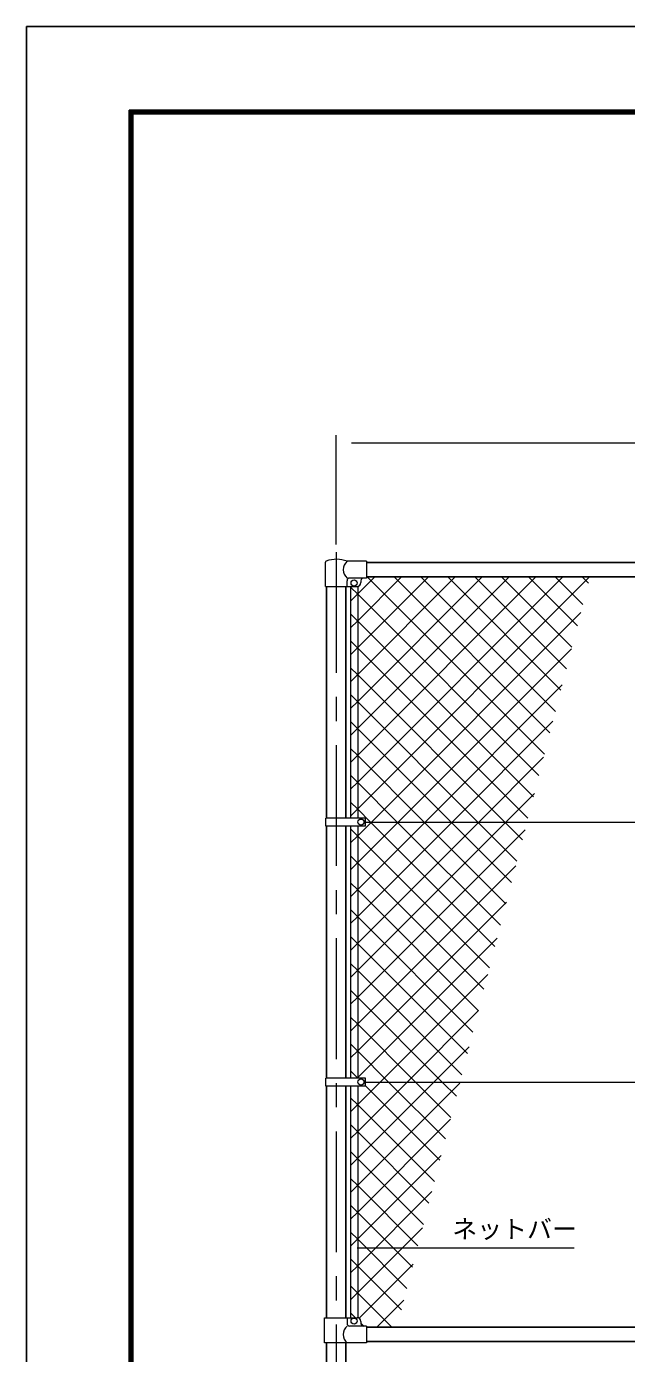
# Model space of a CAD drawing. Units: millimetres, scale not verified. Extents: x -4200 to 4200, y -2970 to 2970.
# Drawn here: x -4200 to -2621, y -521 to 2970 of the extents above; entities that cross this region are included whole.
import ezdxf
from ezdxf.enums import TextEntityAlignment as Align

# ---------------------------------------------------------------- set-up
doc = ezdxf.new("R2010")
doc.units = ezdxf.units.MM
doc.header["$LTSCALE"] = 10
doc.linetypes.add('USER1', pattern=[50.8, 31.75, -6.35, 6.35, -6.35])
for name, color, linetype, lineweight in [('0-1_D-BMK', 2, 'USER1', 13), ('0-2_D-STR1', 1, 'Continuous', 25), ('0-3_D-STR-DIM', 7, 'Continuous', 13), ('0-9_D-STR3', 3, 'Continuous', 13), ('0-A_D-STR2', 7, 'Continuous', 13), ('0-B_D-STR-TXT', 7, 'Continuous', 13), ('0-C_D-TTL', 7, 'Continuous', 25)]:
    doc.layers.add(name, color=color, linetype=linetype, lineweight=lineweight)
doc.styles.add('ＭＳ ゴシック', font='')
doc.styles.get('ＭＳ ゴシック').set_extended_font_data('MS Gothic')

msp = doc.modelspace()

# ---------------------------------------------------------------- linework, layer by layer
at = {"layer": '0-1_D-BMK'}
msp.add_line((-3384.65, 1587.29), (-3384.65, -869.77), dxfattribs=at)
at = {"layer": '0-2_D-STR1'}
for p, q in [((-3304.65, 1560.23), (-1464.65, 1560.23)), ((-3304.65, 1522.23), (-1464.65, 1522.23)), ((-3410.05, 1497.23), (-3410.05, 887.73)), ((-3359.25, 1497.23), (-3359.25, 887.73)), ((-3410.05, 866.73), (-3410.05, 203.73)), ((-3359.25, 866.73), (-3359.25, 203.73)), ((-3410.05, 182.73), (-3410.05, -426.77)), ((-3359.25, 182.73), (-3359.25, -426.77)), ((-3304.65, -451.77), (-1464.65, -451.77)), ((-3410.05, -492.77), (-3410.05, -839.77)), ((-3359.25, -492.77), (-3359.25, -839.77)), ((-3304.65, -489.77), (-1464.65, -489.77))]:
    msp.add_line(p, q, dxfattribs=at)
at = {"layer": '0-3_D-STR-DIM'}
for p, q in [((-3384.65, 1607.29), (-3384.65, 1895.23)), ((-3344.65, 1875.23), (-1424.65, 1875.23))]:
    msp.add_line(p, q, dxfattribs=at)
at = {"layer": '0-9_D-STR3'}
for p, q in [((-3413.2, 1497.23), (-3413.2, 1560.92)), ((-3304.65, 1563.23), (-3356.1, 1563.23)), ((-3304.65, 1563.23), (-3304.65, 1519.23)), ((-3356.1, 1497.23), (-3356.1, 1512.23)), ((-3304.65, 1519.23), (-3349.1, 1519.23)), ((-3319.65, 1512.23), (-3319.65, 1507.23)), ((-3413.2, 1497.23), (-3356.1, 1497.23)), ((-3356.1, 1497.23), (-3329.65, 1497.23)), ((-3347.15, 1497.23), (-3347.15, 887.73)), ((-3328.15, 1497.23), (-3328.15, 887.73)), ((-3412.15, 866.73), (-3412.15, 887.73)), ((-3307.66, 887.73), (-3412.15, 887.73)), ((-3307.66, 866.73), (-3307.66, 887.73)), ((-3307.66, 877.23), (-1467.15, 877.23)), ((-3307.66, 866.73), (-3412.15, 866.73)), ((-3347.15, 866.73), (-3347.15, 203.73)), ((-3328.15, 866.73), (-3328.15, 203.73)), ((-3412.15, 182.73), (-3412.15, 203.73)), ((-3307.66, 203.73), (-3412.15, 203.73)), ((-3307.66, 182.73), (-3412.15, 182.73)), ((-3347.15, 182.73), (-3347.15, -426.77)), ((-3328.15, 182.73), (-3328.15, -426.77)), ((-3307.66, 182.73), (-3307.66, 203.73)), ((-3307.66, 193.23), (-1467.15, 193.23)), ((-3415.6, -426.77), (-3329.65, -426.77)), ((-3415.6, -492.77), (-3415.6, -426.77)), ((-3356.1, -426.77), (-3356.1, -441.77)), ((-3304.65, -448.77), (-3349.1, -448.77)), ((-3319.65, -436.77), (-3319.65, -441.77)), ((-3304.65, -448.77), (-3304.65, -492.77)), ((-3304.65, -492.77), (-3415.6, -492.77))]:
    msp.add_line(p, q, dxfattribs=at)
for centre in [(-3337.65, 1506.23), (-3319.66, 877.23), (-3319.66, 193.23), (-3337.65, -435.77)]:
    msp.add_circle(centre, 8, dxfattribs=at)
for centre, radius, start, end in [((-3409.9, 1560.92), 3.3, 109.22051, 180), ((-3384.65, 1488.49), 80, 69.0916, 109.22051), ((-3337.91, 1541.23), 28.55, 129.59418, 230.40582), ((-3349.1, 1512.23), 7, 90, 180), ((-3329.65, 1507.23), 10, 270, 0), ((-3312.65, 1512.23), 7, 90, 180), ((-3337.91, -470.77), 28.55, 129.59418, 230.40582), ((-3349.1, -441.77), 7, 180, 270), ((-3329.65, -436.77), 10, 0, 90), ((-3312.65, -441.77), 7, 180, 270)]:
    msp.add_arc(centre, radius, start, end, dxfattribs=at)
at = {"layer": '0-A_D-STR2'}
for p, q in [((-3328.15, 1477.56), (-3283.49, 1522.23)), ((-3328.15, 1406.85), (-3212.78, 1522.23)), ((-3328.15, 1336.14), (-3142.07, 1522.23)), ((-3328.15, 1265.43), (-3071.36, 1522.23)), ((-3328.15, 1194.72), (-3000.65, 1522.23)), ((-3328.15, 1124.01), (-2929.94, 1522.23)), ((-3328.15, 1053.3), (-2859.23, 1522.23)), ((-3328.15, 982.59), (-2788.52, 1522.23)), ((-3328.15, 911.88), (-2717.81, 1522.23)), ((-2836.77, 1055.75), (-3303.24, 1522.23)), ((-2822.29, 1111.99), (-3232.53, 1522.23)), ((-2807.82, 1168.22), (-3161.82, 1522.23)), ((-2793.34, 1224.45), (-3091.11, 1522.23)), ((-2778.86, 1280.69), (-3020.4, 1522.23)), ((-2764.39, 1336.92), (-2949.69, 1522.23)), ((-2749.91, 1393.16), (-2878.98, 1522.23)), ((-2735.43, 1449.39), (-2808.27, 1522.23)), ((-2720.95, 1505.62), (-2737.56, 1522.23)), ((-3328.15, 1476.43), (-3347.15, 1495.43)), ((-3347.15, 1458.56), (-3328.15, 1477.56)), ((-2851.25, 999.52), (-3328.15, 1476.43)), ((-3328.15, 1405.72), (-3347.15, 1424.72)), ((-3347.15, 1387.85), (-3328.15, 1406.85)), ((-2865.72, 943.29), (-3328.15, 1405.72)), ((-3292.09, 877.23), (-2740.81, 1428.52)), ((-3328.15, 1335.01), (-3347.15, 1354.01)), ((-3347.15, 1317.14), (-3328.15, 1336.14)), ((-2880.2, 887.05), (-3328.15, 1335.01)), ((-3221.38, 877.23), (-2765.32, 1333.29)), ((-3328.15, 1264.29), (-3347.15, 1283.29)), ((-3347.15, 1246.43), (-3328.15, 1265.43)), ((-2941.09, 877.23), (-3328.15, 1264.29)), ((-3150.67, 877.23), (-2789.84, 1238.06)), ((-3328.15, 1193.58), (-3347.15, 1212.58)), ((-3347.15, 1175.72), (-3328.15, 1194.72)), ((-3011.8, 877.23), (-3328.15, 1193.58)), ((-3328.15, 1122.87), (-3347.15, 1141.87)), ((-3347.15, 1105.01), (-3328.15, 1124.01)), ((-3082.51, 877.23), (-3328.15, 1122.87)), ((-3079.96, 877.23), (-2814.35, 1142.84)), ((-3328.15, 1052.16), (-3347.15, 1071.16)), ((-3347.15, 1034.3), (-3328.15, 1053.3)), ((-3153.22, 877.23), (-3328.15, 1052.16)), ((-3009.25, 877.23), (-2838.87, 1047.61)), ((-3328.15, 981.45), (-3347.15, 1000.45)), ((-3347.15, 963.59), (-3328.15, 982.59)), ((-3223.93, 877.23), (-3328.15, 981.45)), ((-2938.54, 877.23), (-2863.38, 952.39)), ((-3328.15, 910.74), (-3347.15, 929.74)), ((-3347.15, 892.88), (-3328.15, 911.88)), ((-3294.64, 877.23), (-3328.15, 910.74)), ((-3328.15, 841.17), (-3292.09, 877.23)), ((-3328.15, 770.46), (-3221.38, 877.23)), ((-3328.15, 699.75), (-3150.67, 877.23)), ((-3328.15, 629.03), (-3079.96, 877.23)), ((-3328.15, 558.32), (-3009.25, 877.23)), ((-3328.15, 487.61), (-2938.54, 877.23)), ((-2967.06, 549.65), (-3294.64, 877.23)), ((-2952.59, 605.88), (-3223.93, 877.23)), ((-2938.11, 662.12), (-3153.22, 877.23)), ((-2923.63, 718.35), (-3082.51, 877.23)), ((-2909.15, 774.58), (-3011.8, 877.23)), ((-2894.68, 830.82), (-2941.09, 877.23)), ((-3328.15, 840.03), (-3347.15, 859.03)), ((-3347.15, 822.17), (-3328.15, 841.17)), ((-3328.15, 416.9), (-2887.9, 857.16)), ((-2981.54, 493.42), (-3328.15, 840.03)), ((-3328.15, 769.32), (-3347.15, 788.32)), ((-3347.15, 751.46), (-3328.15, 770.46)), ((-2996.02, 437.18), (-3328.15, 769.32)), ((-3328.15, 346.19), (-2912.41, 761.93)), ((-3328.15, 698.61), (-3347.15, 717.61)), ((-3347.15, 680.75), (-3328.15, 699.75)), ((-3010.49, 380.95), (-3328.15, 698.61)), ((-3328.15, 275.48), (-2936.93, 666.71)), ((-3328.15, 627.9), (-3347.15, 646.9)), ((-3347.15, 610.03), (-3328.15, 629.03)), ((-3024.97, 324.71), (-3328.15, 627.9)), ((-3328.15, 557.19), (-3347.15, 576.19)), ((-3347.15, 539.32), (-3328.15, 558.32)), ((-3039.45, 268.48), (-3328.15, 557.19)), ((-3328.15, 486.48), (-3347.15, 505.48)), ((-3347.15, 468.61), (-3328.15, 487.61)), ((-3053.92, 212.25), (-3328.15, 486.48)), ((-3268.99, 193.23), (-2985.96, 476.26)), ((-3328.15, 415.77), (-3347.15, 434.77)), ((-3347.15, 397.9), (-3328.15, 416.9)), ((-3105.61, 193.23), (-3328.15, 415.77)), ((-3328.15, 345.06), (-3347.15, 364.06)), ((-3198.28, 193.23), (-3010.47, 381.03)), ((-3347.15, 327.19), (-3328.15, 346.19)), ((-3176.32, 193.23), (-3328.15, 345.06)), ((-3328.15, 274.35), (-3347.15, 293.35)), ((-3127.57, 193.23), (-3034.99, 285.81)), ((-3347.15, 256.48), (-3328.15, 275.48)), ((-3247.04, 193.23), (-3328.15, 274.35)), ((-3328.24, 203.73), (-3347.15, 222.63)), ((-3328.15, 134.06), (-3268.99, 193.23)), ((-3328.15, 63.35), (-3198.28, 193.23)), ((-3328.15, -7.36), (-3127.57, 193.23)), ((-3328.15, -78.07), (-3059.5, 190.58)), ((-3111.83, -12.69), (-3307.66, 183.14)), ((-3097.36, 43.55), (-3247.04, 193.23)), ((-3082.88, 99.78), (-3176.32, 193.23)), ((-3068.4, 156.01), (-3105.61, 193.23)), ((-3328.15, 132.92), (-3347.15, 151.92)), ((-3347.15, 115.06), (-3328.15, 134.06)), ((-3126.31, -68.92), (-3328.15, 132.92)), ((-3328.15, 62.21), (-3347.15, 81.21)), ((-3328.15, -148.78), (-3084.02, 95.35)), ((-3347.15, 44.35), (-3328.15, 63.35)), ((-3140.79, -125.16), (-3328.15, 62.21)), ((-3328.15, -8.5), (-3347.15, 10.5)), ((-3328.15, -219.49), (-3108.53, 0.13)), ((-3347.15, -26.36), (-3328.15, -7.36)), ((-3155.26, -181.39), (-3328.15, -8.5)), ((-3328.15, -79.21), (-3347.15, -60.21)), ((-3347.15, -97.07), (-3328.15, -78.07)), ((-3169.74, -237.62), (-3328.15, -79.21)), ((-3328.15, -290.2), (-3133.05, -95.1)), ((-3328.15, -149.92), (-3347.15, -130.92)), ((-3347.15, -167.78), (-3328.15, -148.78)), ((-3184.22, -293.86), (-3328.15, -149.92)), ((-3328.15, -220.63), (-3347.15, -201.63)), ((-3328.15, -360.91), (-3157.56, -190.32)), ((-3347.15, -238.49), (-3328.15, -219.49)), ((-3198.69, -350.09), (-3328.15, -220.63)), ((-3328.15, -291.34), (-3347.15, -272.34)), ((-3347.15, -309.2), (-3328.15, -290.2)), ((-3213.17, -406.32), (-3328.15, -291.34)), ((-3324.66, -428.13), (-3182.08, -285.55)), ((-3347.15, -379.91), (-3328.15, -360.91)), ((-3277.59, -451.77), (-3206.59, -380.78)), ((-3334.14, -426.77), (-3347.15, -413.76)), ((-3312.14, -448.77), (-3319.65, -441.26))]:
    msp.add_line(p, q, dxfattribs=at)
for points in [[(-3329.2, 203.73), (-3328.15, 204.77), (-2961.44, 571.48)], [(-3238.43, -451.77), (-3328.15, -362.05), (-3347.15, -343.05)]]:
    msp.add_lwpolyline(points, dxfattribs=at)
at = {"layer": '0-B_D-STR-TXT'}
msp.add_line((-2758.78, -243.87), (-3329.9, -243.87), dxfattribs=at)
at = {"layer": '0-C_D-TTL', "color": 2}
msp.add_lwpolyline([(-4199.68, 2970.23), (4200.32, 2970.23), (4200.32, -2969.77), (-4199.68, -2969.77)], close=True, dxfattribs=at)
at = {"layer": '0-C_D-TTL'}
for points in [[(-3929.68, 2750.23), (3930.32, 2750.23), (3930.32, -2749.77), (-3929.68, -2749.77)], [(-3927.18, 2747.73), (3927.82, 2747.73), (3927.82, -2747.27), (-3927.18, -2747.27)], [(-3924.68, 2745.23), (3925.32, 2745.23), (3925.32, -2744.77), (-3924.68, -2744.77)], [(-3922.18, 2742.73), (3922.82, 2742.73), (3922.82, -2742.27), (-3922.18, -2742.27)], [(-3919.68, 2740.23), (3920.32, 2740.23), (3920.32, -2739.77), (-3919.68, -2739.77)]]:
    msp.add_lwpolyline(points, close=True, dxfattribs=at)

# ---------------------------------------------------------------- texts
at = {"layer": '0-B_D-STR-TXT', "style": 'ＭＳ ゴシック'}
msp.add_text('ネットバー', height=48.09, dxfattribs=at).set_placement((-3079.34, -231.92), align=Align.BOTTOM_LEFT)

doc.saveas('drawing.dxf')
